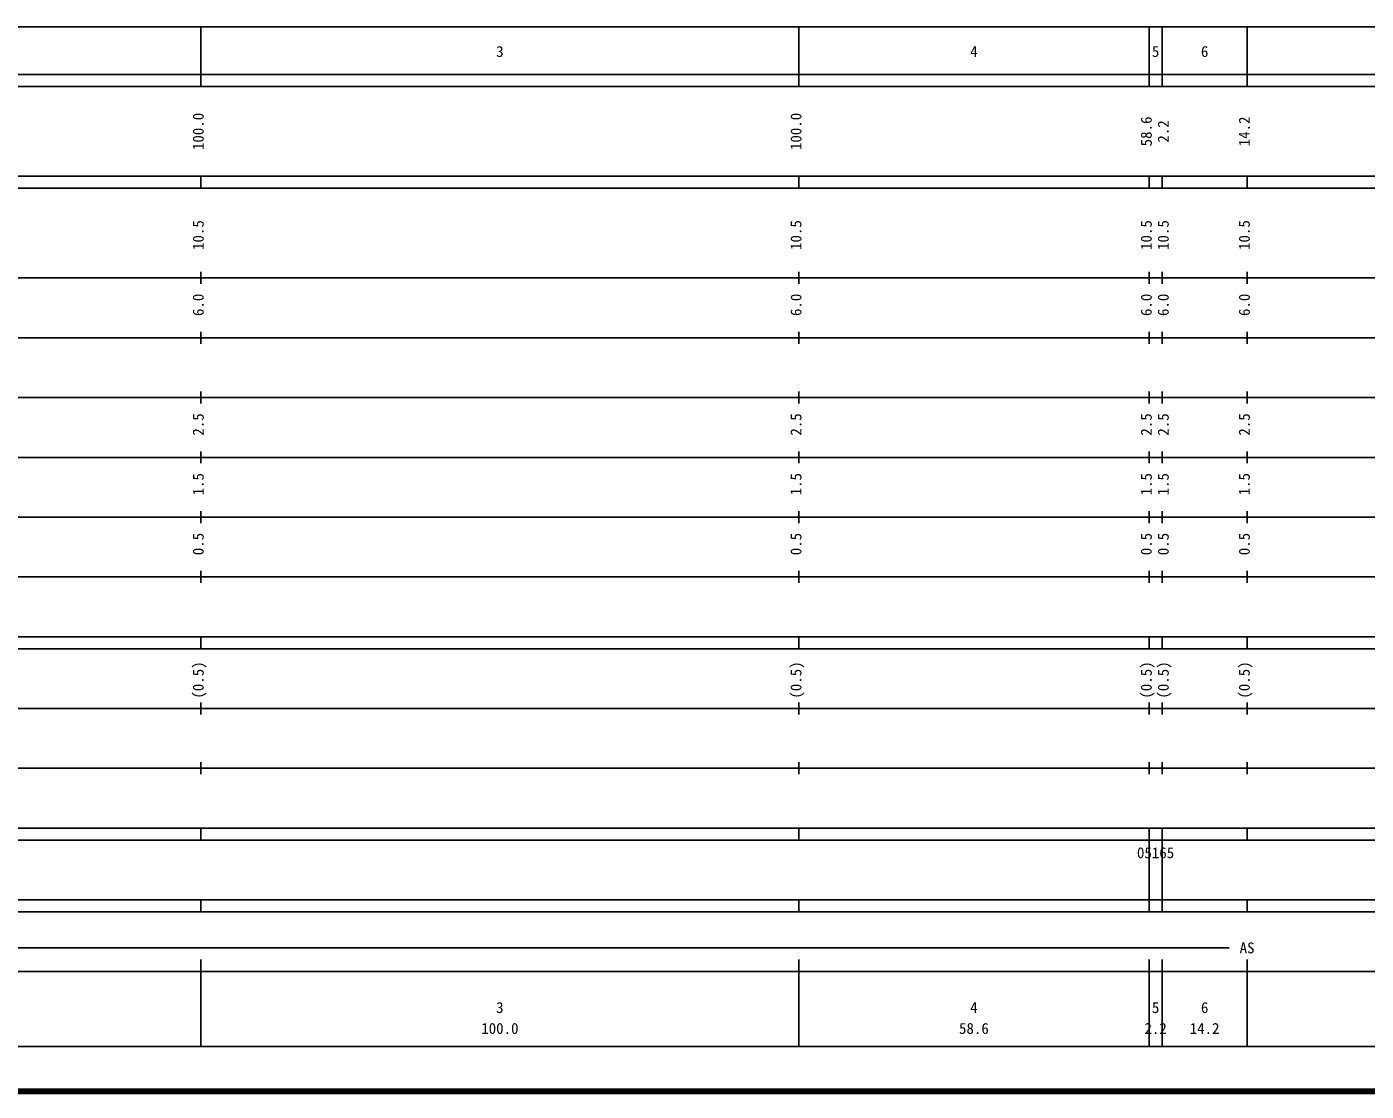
# Model space of a CAD drawing. Units: millimetres, scale not verified. Extents: x 40000 to 680000, y 20000 to 380000.
# Drawn here: x 238858 to 462928, y 20000 to 198000 of the extents above; entities that cross this region are included whole.
import ezdxf
from ezdxf.enums import TextEntityAlignment as Align

# ---------------------------------------------------------------- set-up
doc = ezdxf.new("R2010")
doc.units = ezdxf.units.MM
doc.header["$LTSCALE"] = 1000
doc.layers.add('M-TTL', color=2, linetype='Continuous', lineweight=140)
doc.layers.add('M-TTL-BAND', color=7, linetype='Continuous', lineweight=25)
doc.styles.add('ＭＳ ゴシック', font='')
doc.styles.get('ＭＳ ゴシック').set_extended_font_data('MS Gothic')

msp = doc.modelspace()

# ---------------------------------------------------------------- linework, layer by layer
at = {"layer": 'M-TTL'}
msp.add_line((40000, 20000), (680000, 20000), dxfattribs=at)
at = {"layer": 'M-TTL-BAND'}
for p, q in [((68000, 198000), (579000, 198000)), ((268000, 188000), (268000, 198000)), ((368000, 188000), (368000, 198000)), ((426600, 188000), (426600, 198000)), ((428800, 188000), (428800, 198000)), ((443000, 188000), (443000, 198000)), ((40000, 190000), (579000, 190000)), ((40000, 188000), (579000, 188000)), ((40000, 173000), (579000, 173000)), ((268000, 171000), (268000, 173000)), ((368000, 171000), (368000, 173000)), ((426600, 171000), (426600, 173000)), ((428800, 171000), (428800, 173000)), ((443000, 171000), (443000, 173000)), ((40000, 171000), (579000, 171000)), ((268000, 155000), (268000, 157000)), ((368000, 155000), (368000, 157000)), ((426600, 155000), (426600, 157000)), ((428800, 155000), (428800, 157000)), ((443000, 155000), (443000, 157000)), ((40000, 156000), (579000, 156000)), ((46000, 146000), (579000, 146000)), ((268000, 145000), (268000, 147000)), ((368000, 145000), (368000, 147000)), ((426600, 145000), (426600, 147000)), ((428800, 145000), (428800, 147000)), ((443000, 145000), (443000, 147000)), ((268000, 135000), (268000, 137000)), ((368000, 135000), (368000, 137000)), ((426600, 135000), (426600, 137000)), ((428800, 135000), (428800, 137000)), ((443000, 135000), (443000, 137000)), ((52000, 136000), (579000, 136000)), ((46000, 126000), (579000, 126000)), ((268000, 125000), (268000, 127000)), ((368000, 125000), (368000, 127000)), ((426600, 125000), (426600, 127000)), ((428800, 125000), (428800, 127000)), ((443000, 125000), (443000, 127000)), ((268000, 115000), (268000, 117000)), ((368000, 115000), (368000, 117000)), ((426600, 115000), (426600, 117000)), ((428800, 115000), (428800, 117000)), ((443000, 115000), (443000, 117000)), ((52000, 116000), (579000, 116000)), ((46000, 106000), (579000, 106000)), ((268000, 105000), (268000, 107000)), ((368000, 105000), (368000, 107000)), ((426600, 105000), (426600, 107000)), ((428800, 105000), (428800, 107000)), ((443000, 105000), (443000, 107000)), ((40000, 96000), (579000, 96000)), ((268000, 94000), (268000, 96000)), ((368000, 94000), (368000, 96000)), ((426600, 94000), (426600, 96000)), ((428800, 94000), (428800, 96000)), ((443000, 94000), (443000, 96000)), ((40000, 94000), (579000, 94000)), ((49000, 84000), (579000, 84000)), ((268000, 83000), (268000, 85000)), ((368000, 83000), (368000, 85000)), ((426600, 83000), (426600, 85000)), ((428800, 83000), (428800, 85000)), ((443000, 83000), (443000, 85000)), ((40000, 74000), (579000, 74000)), ((268000, 73000), (268000, 75000)), ((368000, 73000), (368000, 75000)), ((426600, 73000), (426600, 75000)), ((428800, 73000), (428800, 75000)), ((443000, 73000), (443000, 75000)), ((40000, 64000), (579000, 64000)), ((268000, 62000), (268000, 64000)), ((368000, 62000), (368000, 64000)), ((426600, 62000), (426600, 64000)), ((428800, 62000), (428800, 64000)), ((443000, 62000), (443000, 64000)), ((40000, 62000), (579000, 62000)), ((426600, 52000), (426600, 62000)), ((428800, 52000), (428800, 62000)), ((40000, 52000), (579000, 52000)), ((268000, 50000), (268000, 52000)), ((368000, 50000), (368000, 52000)), ((426600, 50000), (426600, 52000)), ((428800, 50000), (428800, 52000)), ((443000, 50000), (443000, 52000)), ((40000, 50000), (579000, 50000)), ((71000, 44000), (440000, 44000)), ((268000, 27500), (268000, 42000)), ((368000, 27500), (368000, 42000)), ((426600, 27500), (426600, 42000)), ((428800, 27500), (428800, 42000)), ((443000, 27500), (443000, 42000)), ((40000, 40000), (579000, 40000)), ((68000, 27500), (579000, 27500))]:
    msp.add_line(p, q, dxfattribs=at)

# ---------------------------------------------------------------- texts
at = {"layer": 'M-TTL-BAND', "style": 'ＭＳ ゴシック'}
for s, p in [('3', (318000, 192405)), ('4', (397300, 192405)), ('5', (427700, 192405)), ('6', (435900, 192405)), ('AS', (443000, 42500)), ('3', (318000, 32523)), ('4', (397300, 32523)), ('5', (427700, 32523)), ('6', (435900, 32523)), ('100.0', (318000, 29033)), ('58.6', (397300, 29033)), ('2.2', (427700, 29033)), ('14.2', (435900, 29033))]:
    msp.add_text(s, height=1833, dxfattribs=at).set_placement(p, align=Align.BOTTOM_CENTER)
for s, p in [('100.0', (269000, 180500)), ('100.0', (369000, 180500)), ('58.6', (427600, 180500)), ('2.2', (430438, 180500)), ('14.2', (444000, 180500)), ('10.5', (269000, 163174)), ('10.5', (369000, 163174)), ('10.5', (427600, 163174)), ('10.5', (430438, 163174)), ('10.5', (444000, 163174)), ('6.0', (269000, 151500)), ('6.0', (369000, 151500)), ('6.0', (427600, 151500)), ('6.0', (430438, 151500)), ('6.0', (444000, 151500)), ('2.5', (269000, 131500)), ('2.5', (369000, 131500)), ('2.5', (427600, 131500)), ('2.5', (430438, 131500)), ('2.5', (444000, 131500)), ('1.5', (269000, 121500)), ('1.5', (369000, 121500)), ('1.5', (427600, 121500)), ('1.5', (430438, 121500)), ('1.5', (444000, 121500)), ('0.5', (269000, 111500)), ('0.5', (369000, 111500)), ('0.5', (427600, 111500)), ('0.5', (430438, 111500)), ('0.5', (444000, 111500)), ('(0.5)', (269000, 88764)), ('(0.5)', (369000, 88764)), ('(0.5)', (427600, 88764)), ('(0.5)', (430438, 88764)), ('(0.5)', (444000, 88764))]:
    msp.add_text(s, height=1833, rotation=90, dxfattribs=at).set_placement(p, align=Align.BOTTOM_CENTER)
msp.add_text('05165', height=1833, dxfattribs=at).set_placement((424575, 58405), align=Align.BOTTOM_LEFT)

doc.saveas('drawing.dxf')
